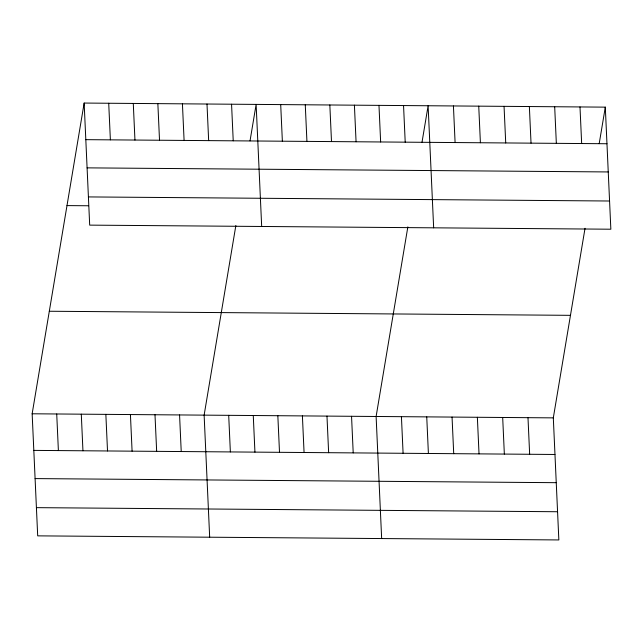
<?xml version="1.0" encoding="UTF-8"?>
<svg xmlns="http://www.w3.org/2000/svg" width="643" height="643" viewBox="0 0 643 643"><rect width="100%" height="100%" fill="white"/><g stroke="black" fill="none" stroke-linecap="round" stroke-linejoin="round"><path stroke-width="0.96" d="M585.034 228.273L553.31 417.87L558.847 539.943L37.696 535.86L32.15 413.787L84.153 103.057L605.304 107.14L610.85 229.213L89.69 225.13L84.153 103.057M235.86 225.532L204.128 415.137L209.674 537.21M250.031 140.881L256.131 104.407L261.677 226.473M407.847 226.883L376.115 416.487L381.653 538.553M422.009 142.232L428.117 105.749L433.655 227.823M599.204 143.622L605.304 107.14M85.808 139.66L606.968 143.743M87.094 167.863L608.246 171.946M88.412 196.919L609.572 201.01M66.993 205.599L88.613 205.768M49.31 311.244L570.47 315.335M32.15 413.787L553.31 417.87M33.814 450.389L554.965 454.472M35.092 478.593L556.251 482.684M36.41 507.649L557.569 511.74M579.994 106.947L581.658 143.55M554.684 106.746L556.34 143.349M529.366 106.545L531.03 143.148M527.991 417.677L529.655 454.28M504.056 106.344L505.72 142.947M502.681 417.476L504.345 454.079M478.738 106.151L480.401 142.754M477.363 417.275L479.027 453.878M453.428 105.95L455.091 142.553M452.053 417.082L453.717 453.685M426.743 416.881L428.399 453.484M403.547 105.556L405.211 142.159M401.425 416.68L403.089 453.283M378.976 105.364L380.64 141.966M354.406 105.171L356.069 141.773M351.544 416.294L353.208 452.889M329.835 104.978L331.499 141.581M326.974 416.101L328.637 452.696M305.272 104.785L306.928 141.388M302.403 415.908L304.067 452.511M280.702 104.6L282.365 141.195M277.84 415.716L279.504 452.318M253.27 415.523L254.933 452.125M231.56 104.214L233.224 140.809M228.699 415.33L230.363 451.933M206.998 104.021L208.654 140.616M182.427 103.828L184.091 140.423M179.566 414.944L181.222 451.547M157.857 103.636L159.52 140.238M154.995 414.751L156.659 451.354M133.286 103.443L134.95 140.045M130.425 414.558L132.088 451.161M108.715 103.25L110.379 139.852M105.854 414.365L107.518 450.968M81.291 414.172L82.947 450.775M56.721 413.979L58.384 450.582"/></g></svg>
